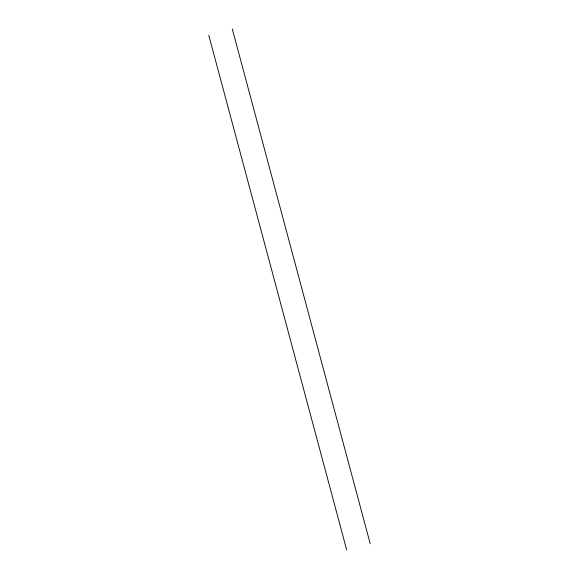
<?xml version="1.0" encoding="UTF-8"?>
<svg xmlns="http://www.w3.org/2000/svg" width="579" height="579" viewBox="0 0 579 579"><rect width="100%" height="100%" fill="white"/><g stroke="black" fill="none" stroke-linecap="round" stroke-linejoin="round"><path stroke-width="0.87" d="M232.28 28.95L370.22 543.753M208.78 35.247L346.72 550.05"/></g></svg>
